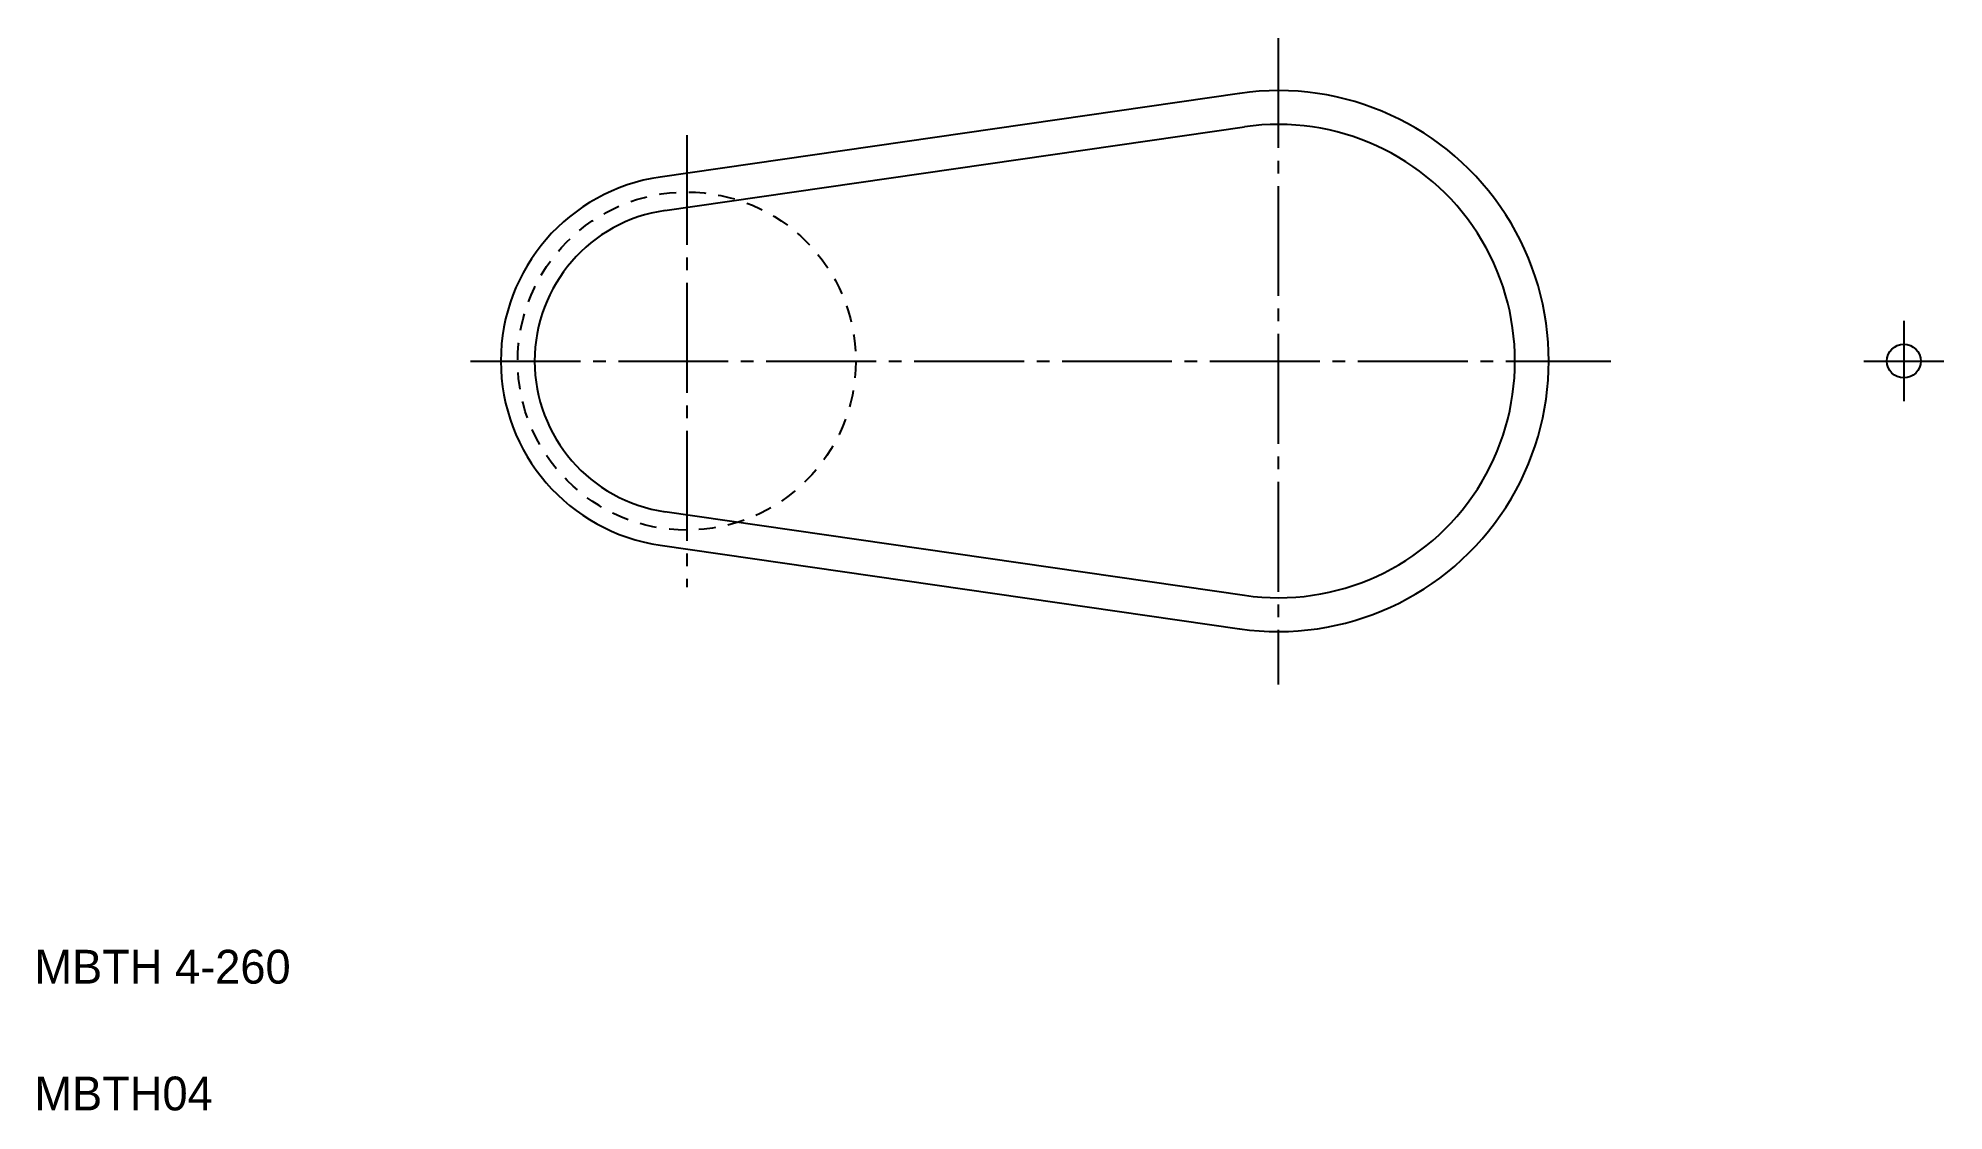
# Model space of a CAD drawing. Extents: x 10 to 236, y 10 to 137.
import ezdxf

# ---------------------------------------------------------------- set-up
doc = ezdxf.new("R2010")
doc.units = 0
doc.linetypes.add('CENTER', pattern=[17.5, 13, -1.5, 1.5, -1.5])
doc.linetypes.add('DASHED', pattern=[3.5, 2, -1.5])
doc.layers.get('0').update_dxf_attribs({"linetype": 'CONTINUOUS'})
doc.layers.add('CENTER', color=1, linetype='CENTER')

msp = doc.modelspace()

# ---------------------------------------------------------------- linework, layer by layer
at = {"color": 7, "linetype": 'CONTINUOUS'}
for p, q in [((84.04, 120.43), (152.61, 130.33)), ((84.61, 116.47), (153.19, 126.37)), ((118.9, 121.42), (118.9, 121.42)), ((101.76, 118.94), (101.76, 118.94)), ((84.61, 80.84), (153.19, 70.94)), ((84.04, 76.88), (152.61, 66.98))]:
    msp.add_line(p, q, dxfattribs=at)
at = {"color": 3, "linetype": 'DASHED'}
msp.add_circle((87.19, 98.65), 20, dxfattribs=at)
at = {"color": 7, "linetype": 'CONTINUOUS'}
msp.add_circle((231.2, 98.65), 2, dxfattribs=at)
for centre, radius, start, end in [((157.19, 98.65), 32, 261.7868, 98.2132), ((157.19, 98.65), 28, 261.7868, 98.2132), ((87.19, 98.65), 22, 98.2132, 261.7868), ((87.19, 98.65), 18, 98.2132, 261.7868)]:
    msp.add_arc(centre, radius, start, end, dxfattribs=at)
at = {"layer": 'CENTER', "color": 1, "linetype": 'CENTER'}
for p, q in [((157.19, 136.86), (157.19, 60.38)), ((87.19, 125.39), (87.19, 71.92)), ((231.2, 103.4), (231.2, 93.91)), ((61.6, 98.65), (196.55, 98.65)), ((226.46, 98.65), (235.94, 98.65))]:
    msp.add_line(p, q, dxfattribs=at)

# ---------------------------------------------------------------- texts
at = {"color": 7, "linetype": 'CONTINUOUS'}
for s, p in [('MBTH 4-260', (10, 25)), ('MBTH04', (10, 10))]:
    msp.add_text(s, height=4, dxfattribs=at).set_placement(p)

doc.saveas('drawing.dxf')
